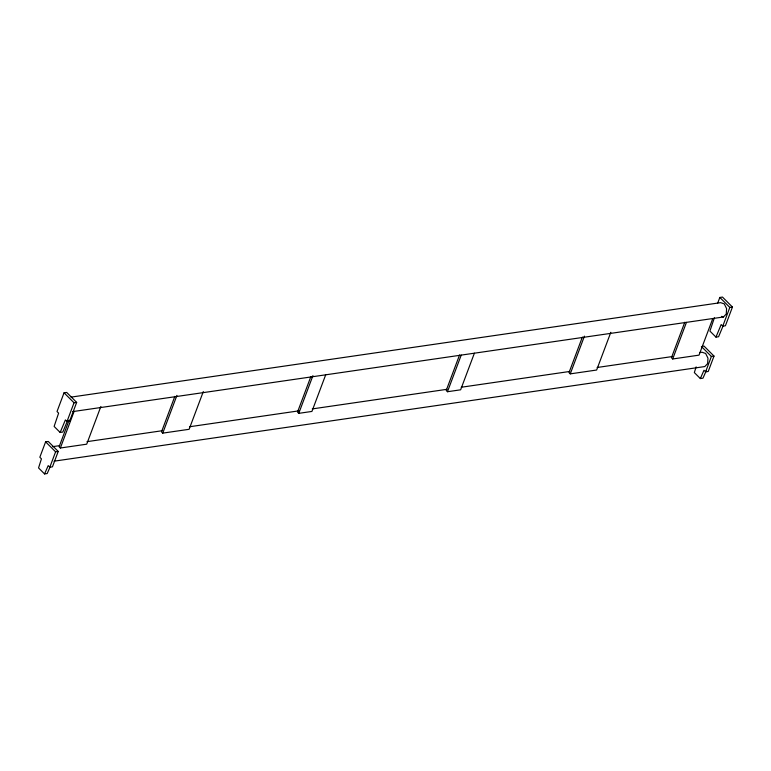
<?xml version="1.0" encoding="UTF-8"?>
<svg xmlns="http://www.w3.org/2000/svg" width="771" height="771" viewBox="0 0 771 771"><rect width="100%" height="100%" fill="white"/><g stroke="black" fill="none" stroke-linecap="round" stroke-linejoin="round"><path stroke-width="1.16" d="M696.136 366.9L694.334 372.576L700.338 378.571L702.969 378.195L706.169 370.918M714.399 317.787L709.908 331.077L715.951 337.11L718.582 336.725L722.938 326.268M44.554 473.934L48.207 465.617L49.816 467.216L52.447 466.831L58.23 451.44L48.255 441.465L45.614 441.85L39.832 457.242L41.432 458.841L38.55 467.93L44.554 473.934L47.185 473.548L49.932 467.313M60.157 432.464L65.39 419.916L66.99 421.515L69.621 421.13L76.666 402.404L66.682 392.429L64.051 392.805L57.015 411.541L58.615 413.14L54.124 426.43L60.157 432.464L62.798 432.078L67.588 420.571M49.816 467.216L55.599 451.825L58.23 451.44M66.99 421.515L74.035 402.78L76.666 402.404M69.12 420.137L59.116 446.766L60.36 448.009L86.699 444.183L100.876 406.462M60.36 448.009L74.122 411.396M174.844 396.371L161.496 431.876L162.748 433.129L189.126 429.293L203.313 391.562M162.748 433.129L176.925 395.398M310.858 376.595L297.51 412.1L298.762 413.352L311.927 411.435L325.69 374.822M298.762 413.352L312.939 375.622M459.555 354.978L446.216 390.483L447.459 391.726L460.634 389.808L474.396 353.195M447.459 391.726L461.222 355.113M582.356 337.12L569.008 372.624L570.261 373.868L596.638 370.032L610.825 332.311M570.261 373.868L584.437 336.146M684.793 322.22L671.445 357.725L672.688 358.978L699.027 355.142L712.789 318.529M672.688 358.978L686.45 322.365M717.762 302.955L719.835 297.452L722.475 297.066L732.45 307.041L725.405 325.776L722.774 326.152L721.174 324.552L715.951 337.11M705.6 371.863L711.382 356.472L714.013 356.086L708.231 371.477L705.6 371.863L703.99 370.263L700.338 378.571M722.774 326.152L729.819 307.427L732.45 307.041M72.686 411.608L723.449 316.977L726.253 314.019L726.6 308.602L724.277 303.899L720.654 302.656L71.077 397.113M702.285 346.362L704.039 346.112L714.013 356.086M52.447 446.688L59.598 445.648M87.007 441.658L162.103 430.738M189.512 426.758L299.167 410.808M312.274 408.909L446.958 389.316M461.26 387.244L569.721 371.468M597.139 367.488L672.225 356.568M699.634 352.578L702.024 352.231L705.648 353.465L707.971 358.178L707.624 363.594L704.819 366.553L54.047 461.183M721.637 316.361L723.449 316.977M719.835 297.452L729.819 307.427M701.398 346.497L711.382 356.472M64.051 392.805L74.035 402.78M45.614 441.85L55.599 451.825"/></g></svg>
